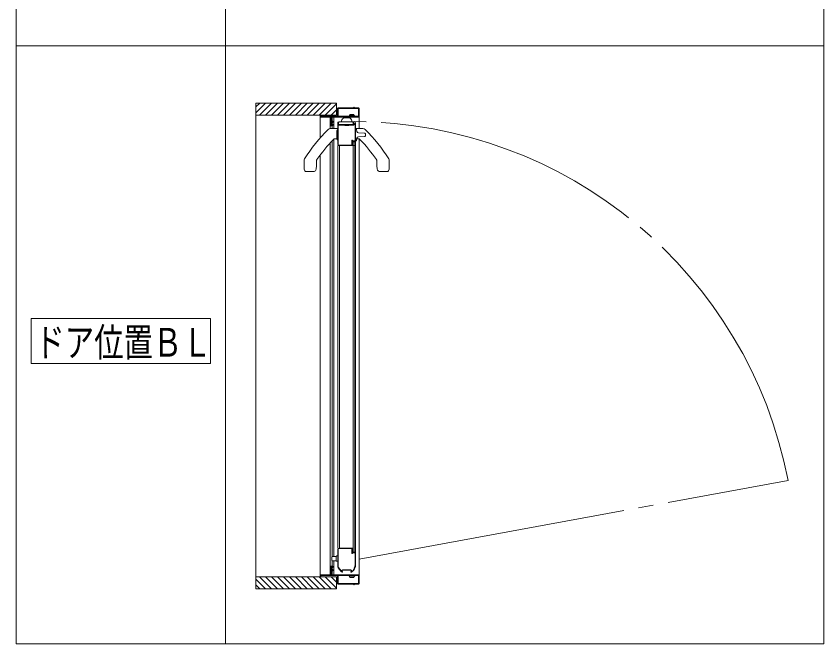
# Model space of a CAD drawing. Units: millimetres on the paper. Extents: x -305 to 305, y -152 to 152.
# Drawn here: x 36.1 to 90.1, y 6.5 to 48.5 of the extents above; entities that cross this region are included whole.
import ezdxf
from ezdxf.enums import TextEntityAlignment as Align

# ---------------------------------------------------------------- set-up
doc = ezdxf.new("R2010")
doc.units = ezdxf.units.MM
doc.linetypes.add('LONG_CHAIN', pattern=[21, 18, -1, 1, -1])
doc.linetypes.add('LONG_DOUBLE_CHAIN', pattern=[21.8, 18, -1, 0.6, -0.6, 0.6, -1])
doc.layers.add('0-1_VIEW0001', color=7, linetype='Continuous', lineweight=9)
doc.styles.add('ＭＳ ゴシック', font='')
doc.styles.get('ＭＳ ゴシック').set_extended_font_data('MS Gothic')

msp = doc.modelspace()

# ---------------------------------------------------------------- linework, layer by layer
at = {"layer": '0-1_VIEW0001'}
for p, q in [((36.071, 92.505), (36.071, 6.505)), ((50.071, 92.505), (50.071, 6.505)), ((90.071, 92.505), (90.071, 6.505)), ((36.071, 46.505), (90.071, 46.505)), ((52.097, 42.015), (52.75, 42.667)), ((52.097, 10.188), (52.097, 42.667)), ((52.097, 42.667), (57.497, 42.667)), ((52.097, 42.411), (52.354, 42.667)), ((52.346, 41.867), (53.146, 42.667)), ((52.742, 41.867), (53.542, 42.667)), ((53.138, 41.867), (53.938, 42.667)), ((53.538, 41.867), (54.338, 42.667)), ((53.938, 41.867), (54.738, 42.667)), ((54.338, 41.867), (55.138, 42.667)), ((54.738, 41.867), (55.538, 42.667)), ((55.138, 41.867), (55.938, 42.667)), ((55.538, 41.867), (56.338, 42.667)), ((55.938, 41.867), (56.738, 42.667)), ((56.338, 41.868), (57.138, 42.667)), ((57.497, 42.667), (57.497, 41.867)), ((56.738, 41.868), (57.497, 42.627)), ((57.138, 41.868), (57.497, 42.227)), ((57.557, 41.799), (57.557, 42.307)), ((57.593, 41.799), (57.593, 42.299)), ((57.597, 42.347), (58.633, 42.347)), ((57.605, 42.311), (58.949, 42.311)), ((58.645, 42.359), (58.645, 42.399)), ((58.653, 42.407), (58.669, 42.407)), ((58.677, 42.399), (58.677, 42.359)), ((58.689, 42.347), (58.957, 42.347)), ((58.961, 42.299), (58.961, 41.799)), ((58.997, 42.307), (58.997, 41.767)), ((57.497, 41.868), (52.097, 41.868)), ((56.398, 41.867), (56.397, 41.747)), ((56.397, 41.759), (56.397, 41.855)), ((56.397, 40.34), (56.397, 41.727)), ((56.397, 41.727), (57.089, 41.727)), ((56.409, 41.867), (56.425, 41.867)), ((57.077, 41.747), (56.409, 41.747)), ((56.437, 41.855), (56.437, 41.799)), ((56.449, 41.787), (57.545, 41.787)), ((57.056, 40.964), (57.056, 41.727)), ((57.089, 41.187), (57.089, 41.735)), ((57.129, 41.735), (57.129, 41.479)), ((57.129, 41.727), (58.997, 41.727)), ((58.977, 41.747), (57.141, 41.747)), ((57.197, 41.467), (57.197, 41.727)), ((57.309, 40.967), (57.309, 41.727)), ((58.949, 41.787), (57.605, 41.787)), ((57.996, 41.687), (58.343, 41.687)), ((58.377, 41.907), (58.377, 41.867)), ((58.377, 41.907), (58.657, 41.907)), ((58.997, 41.727), (58.997, 40.967)), ((57.129, 41.419), (57.129, 41.203)), ((57.209, 41.147), (57.129, 41.147)), ((57.141, 41.467), (57.209, 41.467)), ((57.197, 41.431), (57.141, 41.431)), ((57.141, 41.191), (57.197, 41.191)), ((57.197, 41.191), (57.197, 41.431)), ((57.197, 40.967), (57.197, 41.147)), ((57.209, 41.383), (57.209, 41.419)), ((57.209, 41.203), (57.209, 41.239)), ((57.237, 41.371), (57.221, 41.371)), ((57.221, 41.251), (57.237, 41.251)), ((57.249, 41.427), (57.249, 41.383)), ((57.249, 41.239), (57.249, 41.187)), ((57.569, 41.347), (57.569, 39.927)), ((57.605, 41.179), (57.605, 39.927)), ((57.609, 41.239), (57.609, 41.339)), ((57.617, 41.355), (57.617, 41.379)), ((58.028, 41.191), (57.617, 41.191)), ((58.617, 41.227), (57.621, 41.227)), ((57.625, 41.367), (57.625, 41.227)), ((57.625, 41.227), (57.665, 41.227)), ((58.561, 41.407), (57.665, 41.407)), ((58.601, 41.227), (57.665, 41.227)), ((58.046, 41.179), (58.037, 41.188)), ((58.284, 41.175), (58.054, 41.175)), ((58.302, 41.188), (58.293, 41.179)), ((58.623, 41.191), (58.31, 41.191)), ((58.601, 41.227), (58.601, 41.367)), ((58.629, 41.387), (58.629, 41.239)), ((58.656, 41.215), (58.638, 41.197)), ((58.661, 41.271), (58.661, 41.229)), ((58.733, 40.203), (58.733, 41.271)), ((58.769, 39.839), (58.769, 41.327)), ((57.557, 40.967), (57.096, 40.967)), ((58.781, 40.967), (59.243, 40.967)), ((57.059, 11.127), (57.059, 39.999)), ((57.197, 12.345), (57.197, 40.147)), ((57.309, 12.347), (57.309, 40.259)), ((57.557, 40.287), (57.401, 40.287)), ((57.569, 40.263), (57.569, 40.333)), ((58.521, 39.871), (58.521, 40.171)), ((58.533, 40.183), (58.545, 40.183)), ((58.557, 40.171), (58.557, 40.155)), ((58.557, 39.887), (58.557, 40.067)), ((58.569, 40.143), (58.673, 40.143)), ((58.597, 40.107), (58.697, 40.107)), ((58.598, 12.647), (58.598, 40.087)), ((58.598, 40.087), (58.718, 40.087)), ((58.717, 40.087), (58.717, 39.85)), ((58.718, 12.647), (58.718, 40.087)), ((58.781, 40.287), (58.938, 40.287)), ((58.997, 40.276), (58.997, 11.127)), ((58.758, 39.827), (57.57, 39.827)), ((57.57, 12.907), (57.57, 39.827)), ((57.669, 39.863), (58.513, 39.863)), ((57.669, 39.827), (58.571, 39.827)), ((57.689, 39.827), (57.689, 12.907)), ((58.581, 39.833), (58.588, 39.844)), ((58.589, 39.85), (58.589, 39.855)), ((58.719, 39.844), (58.726, 39.833)), ((58.736, 39.827), (58.757, 39.827)), ((58.758, 12.907), (58.758, 39.827)), ((56.397, 11.127), (56.397, 39.192)), ((55.329, 38.847), (55.329, 38.247)), ((56.153, 38.795), (56.153, 38.487)), ((60.185, 38.795), (60.185, 38.487)), ((61.009, 38.847), (61.009, 38.247)), ((55.949, 38.087), (55.489, 38.087)), ((60.39, 38.087), (60.849, 38.087)), ((37.071, 25.254), (37.071, 28.254)), ((37.071, 28.254), (49.071, 28.254)), ((49.071, 25.254), (49.071, 28.254)), ((37.071, 25.254), (49.071, 25.254)), ((57.569, 12.807), (57.569, 11.667)), ((57.605, 11.667), (57.605, 12.807)), ((58.57, 12.907), (57.669, 12.907)), ((57.669, 12.871), (58.513, 12.871)), ((58.521, 12.863), (58.521, 12.563)), ((58.533, 12.551), (58.545, 12.551)), ((58.557, 12.667), (58.557, 12.847)), ((58.557, 12.563), (58.557, 12.579)), ((58.569, 12.591), (58.673, 12.591)), ((58.588, 12.89), (58.581, 12.901)), ((58.589, 12.879), (58.589, 12.884)), ((58.697, 12.627), (58.597, 12.627)), ((58.717, 12.884), (58.717, 12.647)), ((58.726, 12.901), (58.719, 12.89)), ((58.733, 12.531), (58.733, 11.807)), ((58.757, 12.907), (58.736, 12.907)), ((58.769, 11.807), (58.769, 12.895)), ((57.17, 12.307), (57.17, 12.107)), ((57.2, 11.707), (57.2, 12.067)), ((57.43, 12.347), (57.21, 12.347)), ((57.21, 12.067), (57.43, 12.067)), ((57.312, 11.127), (57.312, 12.067)), ((57.43, 12.347), (57.47, 12.347)), ((57.43, 12.067), (57.47, 12.067)), ((57.47, 12.347), (57.47, 12.067)), ((57.51, 12.387), (57.57, 12.387)), ((57.51, 12.027), (57.569, 12.027)), ((57.089, 11.667), (57.089, 11.119)), ((57.209, 11.707), (57.129, 11.707)), ((57.129, 11.435), (57.129, 11.651)), ((57.129, 11.119), (57.129, 11.375)), ((57.141, 11.663), (57.197, 11.663)), ((57.197, 11.423), (57.141, 11.423)), ((57.141, 11.387), (57.209, 11.387)), ((57.2, 11.423), (57.2, 11.663)), ((57.2, 11.127), (57.2, 11.387)), ((57.209, 11.651), (57.209, 11.615)), ((57.209, 11.471), (57.209, 11.435)), ((57.221, 11.603), (57.237, 11.603)), ((57.237, 11.483), (57.221, 11.483)), ((57.249, 11.615), (57.249, 11.667)), ((57.249, 11.427), (57.249, 11.471)), ((57.593, 11.595), (57.773, 11.355)), ((57.802, 11.377), (57.622, 11.617)), ((57.837, 11.403), (57.837, 11.37)), ((57.888, 11.349), (57.871, 11.396)), ((58.449, 11.455), (57.889, 11.455)), ((57.889, 11.423), (58.449, 11.423)), ((57.889, 11.319), (57.889, 11.345)), ((58.449, 11.345), (58.449, 11.319)), ((58.468, 11.396), (58.45, 11.349)), ((58.501, 11.375), (58.501, 11.403)), ((57.497, 10.987), (52.097, 10.987)), ((52.097, 10.84), (52.75, 10.187)), ((52.346, 10.987), (53.146, 10.187)), ((52.742, 10.987), (53.542, 10.187)), ((53.138, 10.987), (53.938, 10.187)), ((53.538, 10.987), (54.338, 10.187)), ((53.938, 10.987), (54.738, 10.187)), ((54.338, 10.987), (55.138, 10.187)), ((54.738, 10.987), (55.538, 10.187)), ((55.138, 10.987), (55.938, 10.187)), ((55.538, 10.987), (56.338, 10.187)), ((55.938, 10.987), (56.738, 10.187)), ((56.338, 10.987), (57.138, 10.187)), ((56.397, 11.127), (58.997, 11.127)), ((56.397, 11.095), (56.397, 10.999)), ((57.077, 11.107), (56.409, 11.107)), ((56.409, 10.987), (56.425, 10.987)), ((56.437, 10.999), (56.437, 11.055)), ((56.449, 11.067), (57.545, 11.067)), ((56.738, 10.987), (57.497, 10.228)), ((57.138, 10.987), (57.497, 10.628)), ((58.977, 11.107), (57.141, 11.107)), ((57.497, 10.987), (57.497, 10.187)), ((57.557, 11.055), (57.557, 10.547)), ((57.593, 11.055), (57.593, 10.555)), ((58.949, 11.067), (57.605, 11.067)), ((57.869, 11.307), (57.877, 11.307)), ((58.658, 10.947), (58.378, 10.947)), ((58.461, 11.307), (58.489, 11.307)), ((58.658, 10.947), (58.658, 10.987)), ((58.961, 10.555), (58.961, 11.055)), ((58.997, 10.547), (58.997, 11.087)), ((52.097, 10.444), (52.354, 10.187)), ((57.597, 10.507), (58.633, 10.507)), ((57.605, 10.543), (58.949, 10.543)), ((58.645, 10.495), (58.645, 10.455)), ((58.653, 10.447), (58.669, 10.447)), ((58.677, 10.455), (58.677, 10.495)), ((58.689, 10.507), (58.957, 10.507)), ((52.097, 10.187), (57.497, 10.187)), ((36.071, 6.505), (90.071, 6.505))]:
    msp.add_line(p, q, dxfattribs=at)
at = {"layer": '0-1_VIEW0001', "color": 2, "linetype": 'LONG_DOUBLE_CHAIN'}
for p, q in [((57.52, 40.595), (57.506, 40.595)), ((57.52, 40.491), (57.506, 40.491))]:
    msp.add_line(p, q, dxfattribs=at)
at = {"layer": '0-1_VIEW0001', "color": 2}
for p, q in [((57.544, 40.883), (57.553, 40.883)), ((57.553, 40.883), (57.553, 40.603)), ((57.553, 40.843), (57.569, 40.843)), ((58.769, 40.943), (58.797, 40.942)), ((58.834, 40.908), (58.857, 40.759)), ((59.379, 40.651), (58.95, 40.674)), ((57.553, 40.203), (57.544, 40.203)), ((57.553, 40.483), (57.553, 40.203)), ((57.569, 40.243), (57.553, 40.243)), ((58.797, 40.144), (58.769, 40.143)), ((58.857, 40.327), (58.834, 40.178)), ((58.95, 40.412), (59.379, 40.435))]:
    msp.add_line(p, q, dxfattribs=at)
at = {"layer": '0-1_VIEW0001', "linetype": 'LONG_CHAIN'}
msp.add_line((58.997, 12.165), (87.681, 17.426), dxfattribs=at)
at = {"layer": '0-1_VIEW0001'}
for points in [[(57.557, 42.307), (57.569, 42.335), (57.597, 42.347)], [(57.593, 42.299), (57.597, 42.308), (57.605, 42.311)], [(58.633, 42.347), (58.642, 42.351), (58.645, 42.359)], [(58.645, 42.399), (58.648, 42.405), (58.653, 42.407)], [(58.669, 42.407), (58.675, 42.405), (58.677, 42.399)], [(58.677, 42.359), (58.681, 42.351), (58.689, 42.347)], [(58.949, 42.311), (58.958, 42.308), (58.961, 42.299)], [(58.957, 42.347), (58.986, 42.335), (58.997, 42.307)], [(56.397, 41.855), (56.401, 41.864), (56.409, 41.867)], [(56.409, 41.747), (56.401, 41.751), (56.397, 41.759)], [(56.425, 41.867), (56.434, 41.864), (56.437, 41.855)], [(56.437, 41.799), (56.441, 41.791), (56.449, 41.787)], [(57.089, 41.735), (57.086, 41.744), (57.077, 41.747)], [(57.141, 41.747), (57.133, 41.744), (57.129, 41.735)], [(57.545, 41.787), (57.554, 41.791), (57.557, 41.799)], [(57.605, 41.787), (57.597, 41.791), (57.593, 41.799)], [(58.657, 41.867), (58.377, 41.867), (58.33, 41.804)], [(58.657, 41.907), (58.657, 41.867), (58.705, 41.804)], [(58.961, 41.799), (58.958, 41.791), (58.949, 41.787)], [(58.997, 41.767), (58.992, 41.753), (58.977, 41.747)], [(57.129, 41.147), (57.101, 41.159), (57.089, 41.187)], [(57.129, 41.479), (57.133, 41.471), (57.141, 41.467)], [(57.141, 41.431), (57.133, 41.428), (57.129, 41.419)], [(57.129, 41.203), (57.133, 41.195), (57.141, 41.191)], [(57.209, 41.419), (57.206, 41.428), (57.197, 41.431)], [(57.197, 41.191), (57.206, 41.195), (57.209, 41.203)], [(57.209, 41.467), (57.238, 41.455), (57.249, 41.427)], [(57.221, 41.371), (57.213, 41.375), (57.209, 41.383)], [(57.209, 41.239), (57.213, 41.248), (57.221, 41.251)], [(57.249, 41.187), (57.238, 41.159), (57.209, 41.147)], [(57.249, 41.383), (57.246, 41.375), (57.237, 41.371)], [(57.237, 41.251), (57.246, 41.248), (57.249, 41.239)], [(57.617, 41.379), (57.615, 41.385), (57.609, 41.387), (57.581, 41.375), (57.569, 41.347)], [(57.617, 41.191), (57.609, 41.188), (57.605, 41.179)], [(57.609, 41.339), (57.61, 41.343), (57.613, 41.345), (57.616, 41.35), (57.617, 41.355)], [(57.621, 41.227), (57.613, 41.231), (57.609, 41.239)], [(58.037, 41.188), (58.033, 41.19), (58.028, 41.191)], [(58.054, 41.175), (58.05, 41.176), (58.046, 41.179)], [(58.293, 41.179), (58.289, 41.176), (58.284, 41.175)], [(58.31, 41.191), (58.306, 41.19), (58.302, 41.188)], [(58.629, 41.239), (58.626, 41.231), (58.617, 41.227)], [(58.638, 41.197), (58.631, 41.193), (58.623, 41.191)], [(58.769, 41.327), (58.74, 41.398), (58.669, 41.427), (58.641, 41.415), (58.629, 41.387)], [(58.661, 41.229), (58.66, 41.221), (58.656, 41.215)], [(58.733, 41.271), (58.697, 41.307), (58.661, 41.271)], [(58.521, 40.171), (58.525, 40.18), (58.533, 40.183)], [(58.545, 40.183), (58.554, 40.18), (58.557, 40.171)], [(58.557, 40.155), (58.561, 40.147), (58.569, 40.143)], [(58.557, 40.067), (58.569, 40.095), (58.597, 40.107)], [(58.673, 40.143), (58.716, 40.161), (58.733, 40.203)], [(58.697, 40.107), (58.712, 40.101), (58.717, 40.087)], [(57.569, 39.927), (57.599, 39.856), (57.669, 39.827)], [(57.605, 39.927), (57.624, 39.882), (57.669, 39.863)], [(58.513, 39.863), (58.519, 39.865), (58.521, 39.871)], [(58.589, 39.855), (58.586, 39.864), (58.577, 39.867), (58.563, 39.873), (58.557, 39.887)], [(58.571, 39.827), (58.577, 39.829), (58.581, 39.833)], [(58.588, 39.844), (58.589, 39.847), (58.589, 39.85)], [(58.717, 39.85), (58.718, 39.847), (58.719, 39.844)], [(58.726, 39.833), (58.73, 39.829), (58.736, 39.827)], [(58.757, 39.827), (58.766, 39.831), (58.769, 39.839)], [(57.669, 12.907), (57.599, 12.878), (57.569, 12.807)], [(57.605, 12.807), (57.624, 12.852), (57.669, 12.871)], [(58.513, 12.871), (58.519, 12.869), (58.521, 12.863)], [(58.521, 12.563), (58.525, 12.554), (58.533, 12.551)], [(58.545, 12.551), (58.554, 12.554), (58.557, 12.563)], [(58.557, 12.847), (58.563, 12.861), (58.577, 12.867), (58.586, 12.87), (58.589, 12.879)], [(58.597, 12.627), (58.569, 12.639), (58.557, 12.667)], [(58.557, 12.579), (58.561, 12.587), (58.569, 12.591)], [(58.581, 12.901), (58.576, 12.905), (58.57, 12.907)], [(58.589, 12.884), (58.589, 12.887), (58.588, 12.89)], [(58.673, 12.591), (58.716, 12.573), (58.733, 12.531)], [(58.717, 12.647), (58.711, 12.633), (58.697, 12.627)], [(58.719, 12.89), (58.718, 12.887), (58.717, 12.884)], [(58.736, 12.907), (58.73, 12.905), (58.726, 12.901)], [(58.769, 12.895), (58.766, 12.903), (58.757, 12.907)], [(57.129, 11.707), (57.101, 11.695), (57.089, 11.667)], [(57.129, 11.651), (57.133, 11.66), (57.141, 11.663)], [(57.141, 11.423), (57.133, 11.427), (57.129, 11.435)], [(57.129, 11.375), (57.133, 11.384), (57.141, 11.387)], [(57.197, 11.663), (57.206, 11.66), (57.209, 11.651)], [(57.209, 11.435), (57.206, 11.427), (57.197, 11.423)], [(57.249, 11.667), (57.238, 11.695), (57.209, 11.707)], [(57.209, 11.615), (57.213, 11.607), (57.221, 11.603)], [(57.221, 11.483), (57.213, 11.48), (57.209, 11.471)], [(57.209, 11.387), (57.238, 11.399), (57.249, 11.427)], [(57.237, 11.603), (57.246, 11.607), (57.249, 11.615)], [(57.249, 11.471), (57.246, 11.48), (57.237, 11.483)], [(57.569, 11.667), (57.575, 11.629), (57.593, 11.595)], [(57.622, 11.617), (57.61, 11.64), (57.605, 11.667)], [(57.773, 11.355), (57.816, 11.32), (57.869, 11.307)], [(57.837, 11.37), (57.831, 11.359), (57.818, 11.36), (57.809, 11.368), (57.802, 11.377)], [(57.889, 11.455), (57.852, 11.44), (57.837, 11.403)], [(57.871, 11.396), (57.873, 11.414), (57.889, 11.423)], [(57.889, 11.345), (57.889, 11.347), (57.888, 11.349)], [(58.501, 11.403), (58.486, 11.44), (58.449, 11.455)], [(58.449, 11.423), (58.466, 11.414), (58.468, 11.396)], [(58.45, 11.349), (58.449, 11.347), (58.449, 11.345)], [(58.489, 11.307), (58.501, 11.309), (58.511, 11.314), (58.621, 11.407), (58.701, 11.529), (58.75, 11.665), (58.769, 11.807)], [(58.733, 11.807), (58.716, 11.684), (58.677, 11.562), (58.638, 11.473), (58.578, 11.399), (58.521, 11.366), (58.508, 11.364), (58.501, 11.375)], [(56.409, 11.107), (56.401, 11.104), (56.397, 11.095)], [(56.397, 10.999), (56.401, 10.991), (56.409, 10.987)], [(56.425, 10.987), (56.434, 10.991), (56.437, 10.999)], [(56.437, 11.055), (56.441, 11.064), (56.449, 11.067)], [(57.089, 11.119), (57.086, 11.111), (57.077, 11.107)], [(57.141, 11.107), (57.133, 11.111), (57.129, 11.119)], [(57.545, 11.067), (57.554, 11.064), (57.557, 11.055)], [(57.605, 11.067), (57.597, 11.064), (57.593, 11.055)], [(57.877, 11.307), (57.886, 11.31), (57.889, 11.319)], [(58.378, 10.947), (58.378, 10.987), (58.33, 11.05)], [(58.378, 10.987), (58.658, 10.987), (58.705, 11.05)], [(58.449, 11.319), (58.453, 11.31), (58.461, 11.307)], [(58.961, 11.055), (58.958, 11.064), (58.949, 11.067)], [(58.997, 11.087), (58.992, 11.101), (58.977, 11.107)], [(57.557, 10.547), (57.569, 10.519), (57.597, 10.507)], [(57.593, 10.555), (57.597, 10.547), (57.605, 10.543)], [(58.633, 10.507), (58.642, 10.504), (58.645, 10.495)], [(58.645, 10.455), (58.648, 10.449), (58.653, 10.447)], [(58.669, 10.447), (58.675, 10.449), (58.677, 10.455)], [(58.677, 10.495), (58.681, 10.504), (58.689, 10.507)], [(58.949, 10.543), (58.958, 10.547), (58.961, 10.555)], [(58.957, 10.507), (58.986, 10.519), (58.997, 10.547)]]:
    msp.add_lwpolyline(points, dxfattribs=at)
for centre, radius, start, end in [((58.374, 42.305), 0.0062, 90, 207.281), ((58.169, 41.387), 0.36, 128.2132, 176.8153), ((57.996, 41.607), 0.08, 90, 128.2132), ((58.339, 41.797), 0.012, 142.8391, 250.5288), ((58.343, 41.607), 0.08, 51.7868, 90), ((58.169, 41.387), 0.36, 3.1847, 51.7868), ((58.695, 41.797), 0.012, 289.4712, 37.1609), ((57.665, 41.367), 0.04, 90, 180), ((58.561, 41.367), 0.04, 0, 90), ((64.233, 33.44), 10.44, 134.4032, 148.246), ((57.096, 40.727), 0.24, 90, 134.4032), ((57.557, 40.955), 0.012, 0, 90), ((58.781, 40.955), 0.012, 90, 180), ((59.243, 40.727), 0.24, 45.5968, 90), ((52.106, 33.44), 10.44, 31.7539, 45.5968), ((64.233, 33.44), 9.72, 135.613, 145.9299), ((57.401, 40.127), 0.16, 90, 135.613), ((57.557, 40.299), 0.012, 270, 0), ((58.781, 40.299), 0.012, 180, 270), ((58.938, 40.127), 0.16, 44.3869, 90), ((52.106, 33.44), 9.72, 34.0701, 44.3869), ((55.489, 38.847), 0.16, 147.0351, 180), ((56.313, 38.795), 0.16, 145.9299, 180), ((60.025, 38.795), 0.16, 0, 34.0701), ((60.849, 38.847), 0.16, 0, 32.9649), ((55.321, 38.487), 0.832, 339.0752, 0), ((61.017, 38.487), 0.832, 180, 200.9248), ((55.489, 38.247), 0.16, 180, 270), ((55.949, 38.247), 0.16, 270, 339.0752), ((60.39, 38.247), 0.16, 200.9248, 270), ((60.849, 38.247), 0.16, 270, 0), ((57.21, 12.307), 0.04, 90, 180), ((57.21, 12.107), 0.04, 180, 270), ((57.51, 12.347), 0.04, 90, 180), ((57.51, 12.067), 0.04, 180, 270), ((58.34, 11.057), 0.012, 109.4712, 217.1609), ((58.696, 11.057), 0.012, 322.8392, 70.5288)]:
    msp.add_arc(centre, radius, start, end, dxfattribs=at)
at = {"layer": '0-1_VIEW0001', "linetype": 'LONG_CHAIN'}
msp.add_arc((58.598, 11.807), 29.621, 10.934, 89.7008, dxfattribs=at)
at = {"layer": '0-1_VIEW0001', "color": 2}
for centre, radius, start, end in [((59.585, 40.543), 2.08, 170.8739, 178.5591), ((57.518, 40.595), 0.012, 178.5591, 270), ((57.518, 40.491), 0.012, 90, 181.4409), ((59.99, 40.543), 2.47, 178.7869, 181.2131), ((57.544, 40.871), 0.012, 90, 170.8739), ((57.553, 40.595), 0.008, 0, 90), ((58.795, 40.902), 0.04, 8.5974, 87), ((58.956, 40.774), 0.1, 188.5609, 267), ((59.377, 40.611), 0.04, 7.0894, 87), ((58.821, 40.543), 0.6, 359.9996, 7.0069), ((58.821, 40.543), 0.6, 352.9933, 359.9996), ((59.585, 40.543), 2.08, 181.4409, 189.1261), ((57.544, 40.215), 0.012, 189.1261, 270), ((57.553, 40.491), 0.008, 270, 0), ((58.795, 40.184), 0.04, 273, 351.4026), ((58.956, 40.313), 0.1, 93, 171.4482), ((59.377, 40.475), 0.04, 273, 352.9095)]:
    msp.add_arc(centre, radius, start, end, dxfattribs=at)

# ---------------------------------------------------------------- texts
at = {"layer": '0-1_VIEW0001', "style": 'ＭＳ ゴシック', "width": 0.75}
msp.add_text('ドア位置ＢＬ', height=1.921, dxfattribs=at).set_placement((37.356, 25.135), align=Align.BOTTOM_LEFT)

doc.saveas('drawing.dxf')
